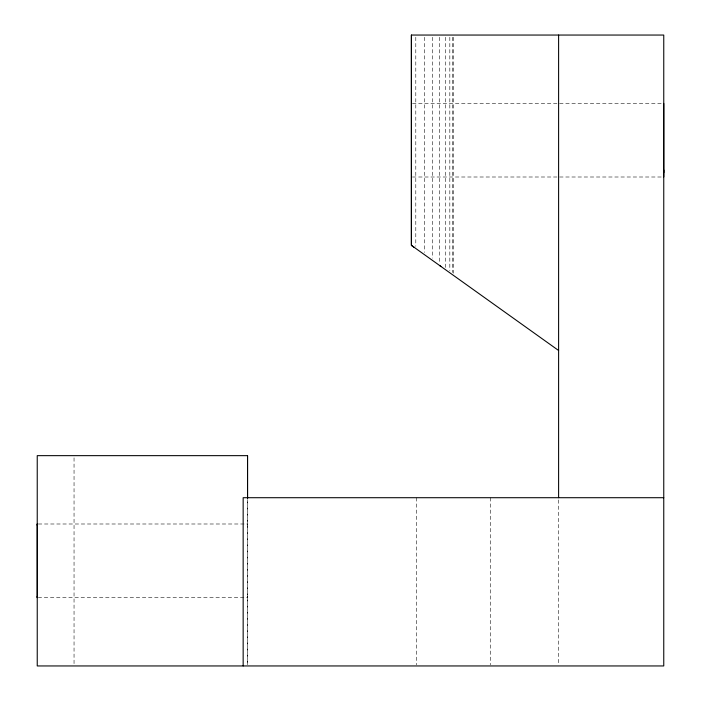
<?xml version="1.0" encoding="UTF-8"?>
<svg xmlns="http://www.w3.org/2000/svg" width="701" height="701" viewBox="0 0 701 701"><rect width="100%" height="100%" fill="white"/><g stroke="black" fill="none" stroke-linecap="round" stroke-linejoin="round"><path stroke-width="0.53" stroke-dasharray="3.5 2.63" d="M247.541 597.602L247.541 596.349L247.541 597.602L38.336 597.602M412.495 103.397L663.759 103.406M412.486 177.002L663.759 177.002M38.336 523.997L247.541 523.997L247.541 525.251M439.545 37.241L439.676 263.357M558.609 499.892L558.609 664.855M490.262 497.71L490.262 664.855M453.459 37.241L453.459 273.206M452.539 37.241L452.539 272.549M449.823 37.232L449.823 270.612M445.433 37.232L445.433 267.475M432.429 37.241L432.429 258.187M424.403 37.241L424.403 252.448M416.657 497.71L416.657 664.855M415.798 37.241L415.798 246.305M74.043 457.841L74.043 665.95M247.541 499.462L247.532 664.855L247.541 499.462"/><path stroke-width="1.05" d="M37.241 596.349L37.241 597.602L37.241 523.997L37.241 525.251M247.541 455.65L247.541 498.367L247.541 455.65L37.232 455.65L37.241 665.95L663.759 665.95L663.759 35.05L411.399 35.05L411.399 245.35L414.098 247.278M663.759 177.002L663.759 103.406M663.759 497.71L243.159 497.71L243.159 665.95M558.609 350.5L411.399 245.35L411.399 35.05M439.685 265.548L440.894 266.415M663.759 169.975L663.768 172.683M558.609 35.05L558.609 497.71"/></g></svg>
